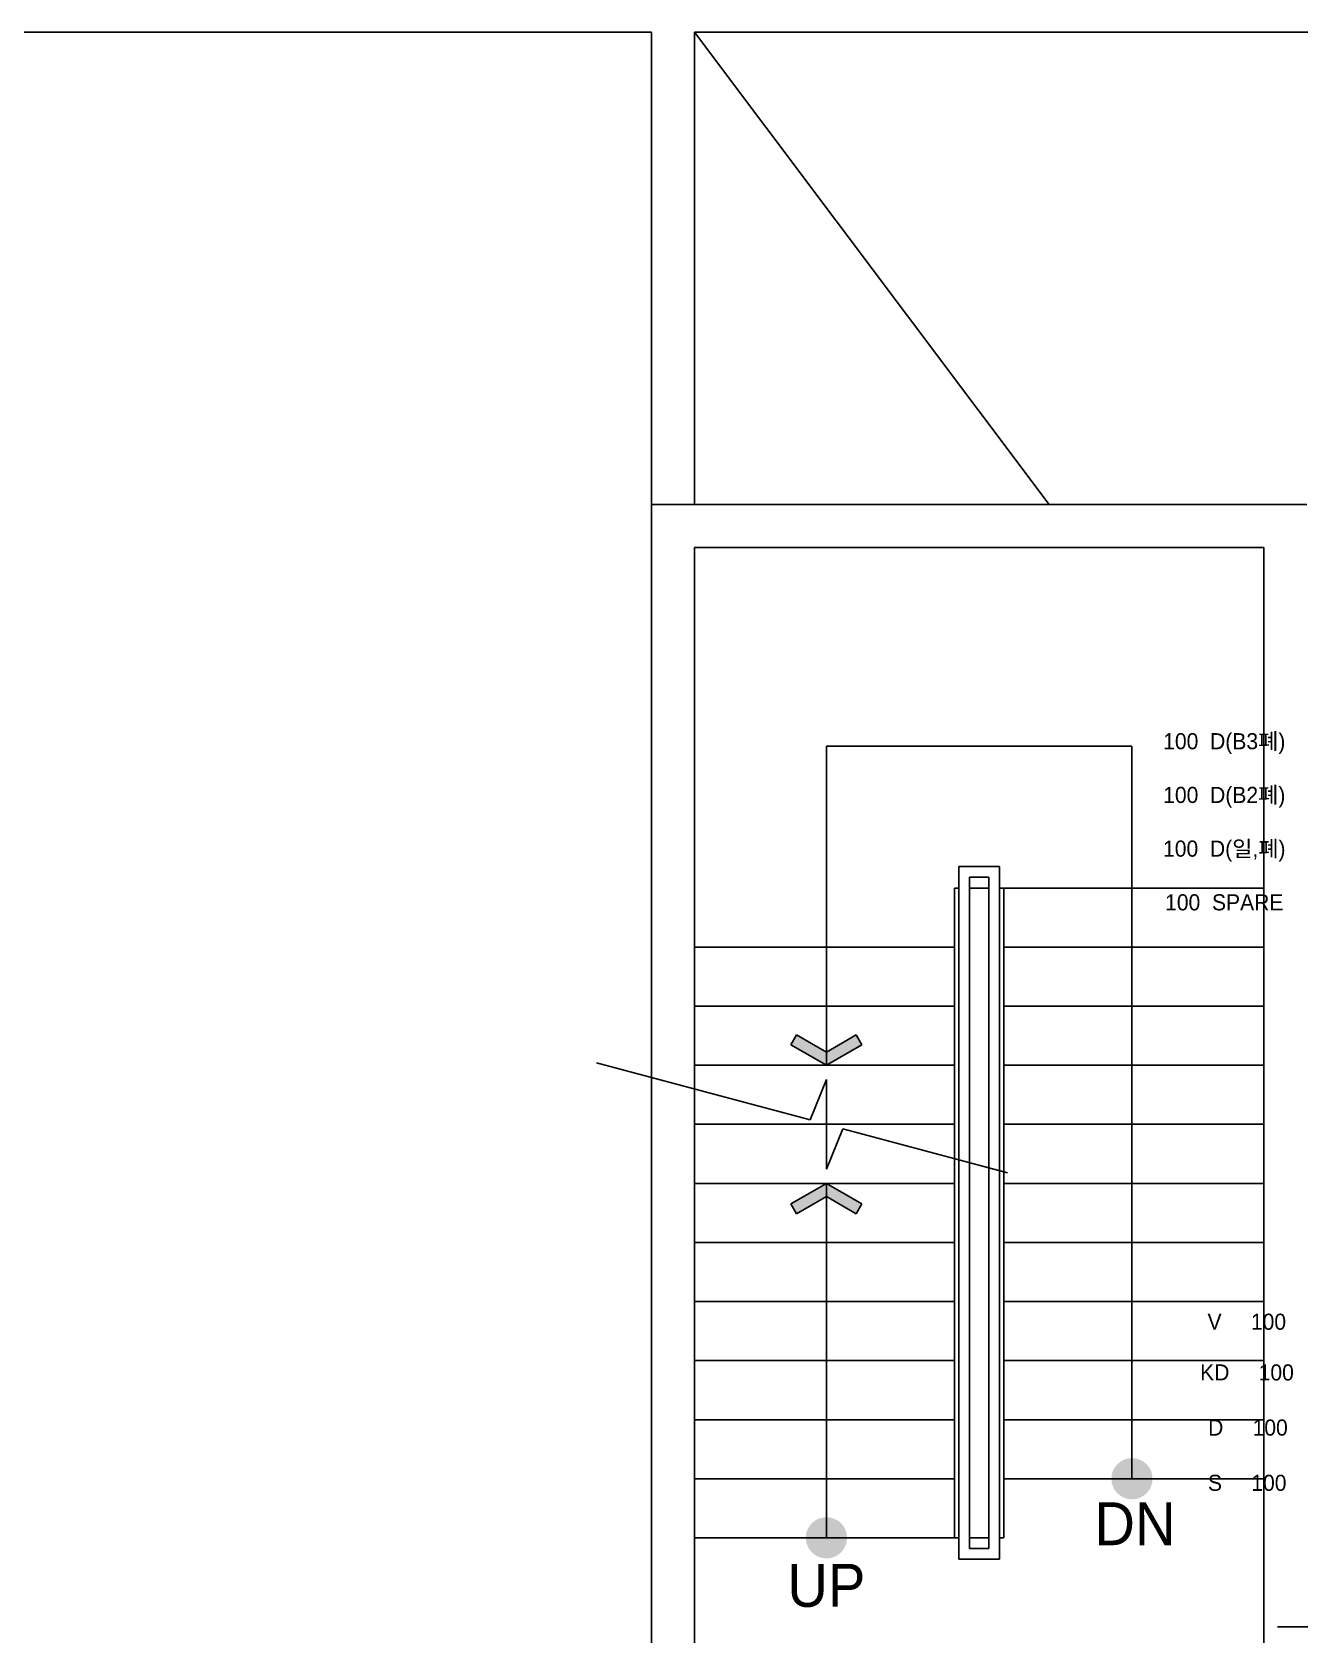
# Model space of a CAD drawing. Header units: millimetres. Extents: x 98929 to 11941380, y 952 to 54154.
# Drawn here: x 310923 to 316824, y 9313 to 16775 of the extents above; entities that cross this region are included whole.
import ezdxf
from ezdxf.enums import TextEntityAlignment as Align

# ---------------------------------------------------------------- set-up
doc = ezdxf.new("R2010")
doc.units = ezdxf.units.MM
doc.layers.add('A-ARCH', color=8, linetype='Continuous')
doc.layers.add('ARCH', color=9, linetype='Continuous')
doc.layers.add('DEFPOINTS B2F FLOOR', color=170, linetype='Continuous', plot=False)
doc.styles.add('1', font='')
doc.styles.get("Standard").update_dxf_attribs({"font": 'simple.shx', "bigfont": 'whgtxt.shx'})
doc.styles.add('돋움', font='')
doc.styles.get('1').set_extended_font_data('Dotum')
doc.styles.get('돋움').set_extended_font_data('Dotum')

# ---------------------------------------------------------------- blocks, each defined once
blk = doc.blocks.new('SAMSAN-CRN-96 RC')
at = {"color": 7, "char_height": 5}
for insert, attachment_point in [((4153.4, 1965.2), 4), ((3990.1, 1898.6), 6), ((3982.1, 1811.6), 6), ((3392.9, 347.7), 4), ((4716.9, 347.7), 4), ((3229.6, 281.1), 6), ((4553.6, 281.1), 6), ((3221.6, 194.1), 6), ((4545.6, 194.1), 6)]:
    blk.add_mtext('\\A1;', dxfattribs=dict(at, insert=insert, attachment_point=attachment_point))

msp = doc.modelspace()

# ---------------------------------------------------------------- hatches: boundary and pattern name
at = {"layer": 'ARCH'}
for points in [[(314455.4, 12060.7), (314482, 12106.8), (314620.6, 12026.8), (314759.2, 12106.8), (314785.8, 12060.7), (314620.6, 11965.3)], [(314455.4, 11319.9), (314482, 11273.7), (314620.6, 11353.7), (314759.2, 11273.7), (314785.8, 11319.9), (314620.6, 11415.3)]]:
    msp.add_hatch(color=256, dxfattribs=at).paths.add_polyline_path(points)
h = msp.add_hatch(color=256, dxfattribs=at)
edge = h.paths.add_edge_path()
edge.add_arc((316042.6, 10040.3), 96, 450, 630)
edge.add_arc((316042.6, 10040.3), 96, 630, 810)
h = msp.add_hatch(color=256, dxfattribs=at)
edge = h.paths.add_edge_path()
edge.add_arc((314620.6, 9765.3), 96, 450, 630)
edge.add_arc((314620.6, 9765.3), 96, 630, 810)

# ---------------------------------------------------------------- linework, layer by layer
at = {"layer": 'A-ARCH'}
msp.add_line((318320.2, 9351), (316720.2, 9351), dxfattribs=at)
at = {"layer": 'ARCH'}
for p, q in [((313806.6, 16775.3), (297306.6, 16775.3)), ((313806.6, 14575.3), (313806.6, 16775.3)), ((314006.6, 14575.3), (314006.6, 16775.3)), ((315656.6, 14575.3), (314006.6, 16775.3)), ((322306.6, 16775.3), (314006.6, 16775.3)), ((313806.6, 5375.3), (313806.6, 14575.3)), ((313806.6, 14575.3), (316856.6, 14575.3)), ((316656.6, 14375.3), (314006.6, 14375.3)), ((314006.6, 14375.3), (314006.6, 8175.3)), ((316656.6, 8175.3), (316656.6, 14375.3)), ((314620.6, 11965.3), (314620.6, 13450.1)), ((314620.6, 13450.1), (316042.6, 13450.1)), ((316042.6, 10040.3), (316042.6, 13450.1)), ((315236.6, 9665.3), (315236.6, 12890.3)), ((315236.6, 12890.3), (315426.6, 12890.3)), ((315286.6, 12840.3), (315376.6, 12840.3)), ((315286.6, 9715.3), (315286.6, 12840.3)), ((315376.6, 9715.3), (315376.6, 12840.3)), ((315426.6, 9665.3), (315426.6, 12890.3)), ((315216.6, 9765.3), (315216.6, 12790.3)), ((315216.6, 12790.3), (315236.6, 12790.3)), ((315286.6, 12790.3), (315376.6, 12790.3)), ((315426.6, 12790.3), (316656.6, 12790.3)), ((315446.6, 9765.3), (315446.6, 12790.3)), ((314006.6, 12515.3), (315216.6, 12515.3)), ((315446.6, 12515.3), (316656.6, 12515.3)), ((314006.6, 12240.3), (315216.6, 12240.3)), ((315446.6, 12240.3), (316656.6, 12240.3)), ((314455.4, 12060.7), (314482, 12106.8)), ((314482, 12106.8), (314620.6, 12026.8)), ((314620.6, 12026.8), (314759.2, 12106.8)), ((314759.2, 12106.8), (314785.8, 12060.7)), ((314620.6, 11965.3), (314455.4, 12060.7)), ((314785.8, 12060.7), (314620.6, 11965.3)), ((313551.1, 11976.8), (314545, 11710.5)), ((314006.6, 11965.3), (315216.6, 11965.3)), ((315446.6, 11965.3), (316656.6, 11965.3)), ((314545, 11710.5), (314620.6, 11898.9)), ((314620.6, 11898.9), (314620.6, 11481.6)), ((314006.6, 11690.3), (315216.6, 11690.3)), ((314620.6, 11481.6), (314696.2, 11670)), ((314696.2, 11670), (315464, 11464.3)), ((315446.6, 11690.3), (316656.6, 11690.3)), ((314006.6, 11415.3), (315216.6, 11415.3)), ((314620.6, 11415.3), (314455.4, 11319.9)), ((314482, 11273.7), (314620.6, 11353.7)), ((314620.6, 9765.3), (314620.6, 11415.3)), ((314785.8, 11319.9), (314620.6, 11415.3)), ((314620.6, 11353.7), (314759.2, 11273.7)), ((315446.6, 11415.3), (316656.6, 11415.3)), ((314455.4, 11319.9), (314482, 11273.7)), ((314759.2, 11273.7), (314785.8, 11319.9)), ((314006.6, 11140.3), (315216.6, 11140.3)), ((315446.6, 11140.3), (316656.6, 11140.3)), ((314006.6, 10865.3), (315216.6, 10865.3)), ((315446.6, 10865.3), (316656.6, 10865.3)), ((314006.6, 10590.3), (315216.6, 10590.3)), ((315446.6, 10590.3), (316656.6, 10590.3)), ((314006.6, 10315.3), (315216.6, 10315.3)), ((315446.6, 10315.3), (316656.6, 10315.3)), ((314006.6, 10040.3), (315216.6, 10040.3)), ((315446.6, 10040.3), (316656.6, 10040.3)), ((314006.6, 9765.3), (315236.6, 9765.3)), ((315286.6, 9765.3), (315376.6, 9765.3)), ((315286.6, 9715.3), (315376.6, 9715.3)), ((315426.6, 9765.3), (315446.6, 9765.3)), ((315236.6, 9665.3), (315426.6, 9665.3))]:
    msp.add_line(p, q, dxfattribs=at)

# ---------------------------------------------------------------- block references
at = {"color": 7, "xscale": 1.714285714284154, "yscale": 1.714285714284154, "zscale": 1.714285714284154}
msp.add_blockref('SAMSAN-CRN-96 RC', (308505.5, 9339.4), dxfattribs=at)

# ---------------------------------------------------------------- texts
at = {"layer": 'ARCH', "style": '돋움'}
for s, p in [('DN', (316056.5, 9830.9)), ('UP', (314620.2, 9544))]:
    msp.add_text(s, height=200, dxfattribs=at).set_placement(p, align=Align.MIDDLE_CENTER)
at = {"layer": 'DEFPOINTS B2F FLOOR', "color": 3, "linetype": 'Continuous', "style": '1'}
for s, p in [('100  D(B3폐)', (316472.3, 13436.3)), ('100  D(B2폐)', (316472.3, 13186.3)), ('100  D(일,폐)', (316472.3, 12936.3)), ('100  SPARE', (316472.3, 12686.3))]:
    msp.add_text(s, height=75, dxfattribs=at).set_placement(p, align=Align.CENTER)
at = {"layer": 'DEFPOINTS B2F FLOOR', "color": 4, "linetype": 'Continuous', "style": '1'}
for s, p in [('V     100', (316577.2, 10733.8)), ('KD     100', (316578, 10497.8)), ('D     100', (316582.5, 10241.1)), ('S     100', (316579.1, 9983.8))]:
    msp.add_text(s, height=75, dxfattribs=at).set_placement(p, align=Align.CENTER)

doc.saveas('drawing.dxf')
